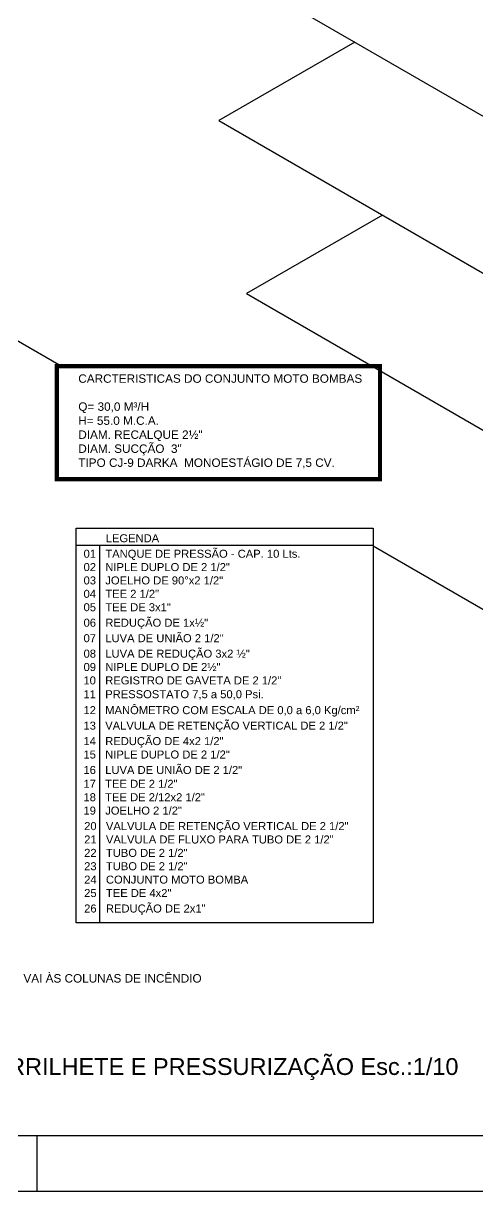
# Paper-space layout 'P12 (2)' of a CAD drawing. Extents: x 32 to 873, y 2 to 596.
# Drawn here: x 161 to 242, y 2.5 to 210.8 of the extents above; entities that cross this region are included whole.
import ezdxf

# ---------------------------------------------------------------- set-up
doc = ezdxf.new("R2010")
doc.units = 0
doc.header["$MEASUREMENT"] = 0
doc.layers.get('0').update_dxf_attribs({"linetype": 'CONTINUOUS'})
for name, color, linetype in [('00', 7, 'CONTINUOUS'), ('10', 7, 'CONTINUOUS'), ('BASE', 8, 'CONTINUOUS'), ('carimbo', 4, 'CONTINUOUS'), ('moveis', 253, 'CONTINUOUS')]:
    doc.layers.add(name, color=color, linetype=linetype)
doc.styles.get("Standard").update_dxf_attribs({"font": 'arial.ttf'})

# ---------------------------------------------------------------- blocks, each defined once
blk = doc.blocks.new('A1')
blk.add_line((131, 10), (131, 0))
blk.add_lwpolyline([(841, 0), (0, 0), (0, 594), (841, 594)], close=True)
at = {"color": 2}
blk.add_lwpolyline([(831, 10), (831, 584), (30, 584), (30, 10), (831, 10)], dxfattribs=at)

psp = doc.layouts.new('P12 (2)')

# ---------------------------------------------------------------- linework, layer by layer
at = {"color": 5, "linetype": 'Continuous', "const_width": 0.75}
psp.add_lwpolyline([(166.95, 149.702), (224.605, 149.702), (224.605, 129.562), (166.95, 129.562)], close=True, dxfattribs=at)
at = {"layer": '00', "color": 5, "linetype": 'Continuous'}
for p, q in [((170.406, 120.792), (223.407, 120.792)), ((170.406, 50.434), (170.406, 120.792)), ((223.407, 120.792), (223.407, 50.434)), ((170.406, 117.762), (223.407, 117.762)), ((174.596, 117.762), (174.596, 50.434)), ((223.407, 50.434), (170.406, 50.434))]:
    psp.add_line(p, q, dxfattribs=at)
at = {"layer": 'moveis'}
for p, q in [((195.841, 221.51), (382.809, 113.565)), ((220.09, 207.51), (195.841, 193.51)), ((195.841, 193.51), (382.809, 85.565)), ((225.026, 176.66), (200.777, 162.661)), ((200.777, 162.661), (377.869, 60.417))]:
    psp.add_line(p, q, dxfattribs=at)
for points in [[(167.754, 149.702), (86.364, 196.692), (207.716, 266.755), (216.713, 261.56)], [(427.928, 139.615), (519.766, 86.592), (398.414, 16.53), (223.407, 117.57)]]:
    psp.add_lwpolyline(points, dxfattribs=at)

# ---------------------------------------------------------------- block references
at = {"layer": 'carimbo', "linetype": 'Continuous'}
psp.add_blockref('A1', (32.403, 2.471), dxfattribs=at)

# ---------------------------------------------------------------- texts
at = {"linetype": 'Continuous', "insert": (170.796, 148.238), "char_height": 1.5, "attachment_point": 1}
psp.add_mtext('CARCTERISTICAS DO CONJUNTO MOTO BOMBAS\\P\\PQ= 30,0 M³/H\\PH= 55.0 M.C.A.\\PDIAM. RECALQUE 2½"\\PDIAM. SUCÇÃO  3"\\PTIPO CJ-9 DARKA  MONOESTÁGIO DE 7,5 CV.', dxfattribs=at)
at = {"layer": '00', "color": 7, "linetype": 'Continuous'}
for s, p in [('       LEGENDA', (171.809, 118.292)), ('01   TANQUE DE PRESSÃO - CAP. 10 Lts.', (171.736, 115.531)), ('02   NIPLE DUPLO DE 2 1/2"', (171.736, 113.151)), ('03   JOELHO DE 90°x2 1/2"', (171.736, 110.771)), ('04   TEE 2 1/2"', (171.736, 108.381)), ('05   TEE DE 3x1"', (171.736, 105.991)), ('06   REDUÇÃO DE 1x½"', (171.736, 103.23)), ('07   LUVA DE UNIÃO 2 1/2"', (171.736, 100.47)), ('08   LUVA DE REDUÇÃO 3x2 ½"', (171.736, 97.709)), ('09   NIPLE DUPLO DE 2½"', (171.736, 95.329)), ('10   REGISTRO DE GAVETA DE 2 1/2"', (171.716, 92.939)), ('11   PRESSOSTATO 7,5 a 50,0 Psi.', (171.716, 90.476)), ('12   MANÔMETRO COM ESCALA DE 0,0 a 6,0 Kg/cm²', (171.716, 87.633)), ('13   VALVULA DE RETENÇÃO VERTICAL DE 2 1/2"', (171.716, 84.872)), ('14   REDUÇÃO DE 4x2 1/2"', (171.716, 82.112)), ('15   NIPLE DUPLO DE 2 1/2"', (171.716, 79.722)), ('16   LUVA DE UNIÃO DE 2 1/2"', (171.716, 76.961)), ('17   TEE DE 2 1/2"', (171.716, 74.498)), ('18   TEE DE 2/12x2 1/2"', (171.716, 72.108)), ('19   JOELHO 2 1/2"', (171.716, 69.717)), ('20   VALVULA DE RETENÇÃO VERTICAL DE 2 1/2"', (171.84, 66.957)), ('21   VALVULA DE FLUXO PARA TUBO DE 2 1/2"', (171.84, 64.567)), ('22   TUBO DE 2 1/2"', (171.84, 62.177)), ('23   TUBO DE 2 1/2"', (171.84, 59.797)), ('24   CONJUNTO MOTO BOMBA', (171.84, 57.406)), ('25   TEE DE 4x2"', (171.84, 55.016)), ('26   REDUÇÃO DE 2x1"', (171.84, 52.256))]:
    psp.add_text(s, height=1.428, dxfattribs=at).set_placement(p)
at = {"layer": '10'}
psp.add_text('DETALHE DE BARRILHETE E PRESSURIZAÇÃO Esc.:1/10', height=3, dxfattribs=at).set_placement((125.201, 23.28))
at = {"layer": 'BASE', "color": 7, "linetype": 'Continuous'}
psp.add_text('VAI ÀS COLUNAS DE INCÊNDIO', height=1.5, dxfattribs=at).set_placement((161.009, 39.762))

doc.saveas('drawing.dxf')
